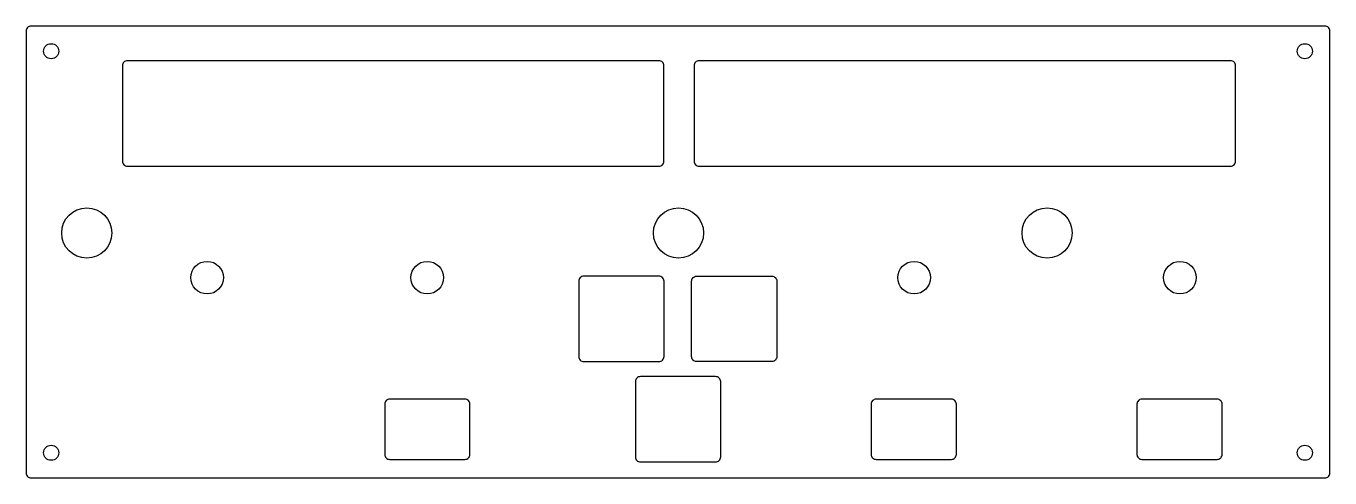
# Model space of a CAD drawing. Header units: millimetres. Extents: x -128 to 132, y -49 to 41.
import ezdxf

# ---------------------------------------------------------------- set-up
doc = ezdxf.new("R2010")
doc.units = ezdxf.units.MM
doc.layers.get('0').update_dxf_attribs({"linetype": 'CONTINUOUS'})

msp = doc.modelspace()

# ---------------------------------------------------------------- linework, layer by layer
for points in [[(130.8, 41.5), (-127.2, 41.5, 0.414214), (-128.2, 40.5), (-128.2, -47.5, 0.414214), (-127.2, -48.5), (130.8, -48.5, 0.414214), (131.8, -47.5), (131.8, 40.5, 0.414214)], [(-2, 34.6), (-108, 34.6, 0.414214), (-109, 33.6), (-109, 14.6, 0.414214), (-108, 13.6), (-2, 13.6, 0.414214), (-1, 14.6), (-1, 33.6, 0.414214)], [(5, 33.6), (5, 14.6, 0.414214), (6, 13.6), (112, 13.6, 0.414214), (113, 14.6), (113, 33.6, 0.414214), (112, 34.6), (6, 34.6, 0.414214)], [(-17.99, -9.32), (-17.99, -24.32, 0.414214), (-16.99, -25.32), (-1.99, -25.32, 0.414214), (-0.99, -24.32), (-0.99, -9.32, 0.414214), (-1.99, -8.32), (-16.99, -8.32, 0.414214)], [(21.51, -24.32, -0.414214), (20.51, -25.32), (5.51, -25.32, -0.414214), (4.51, -24.32), (4.51, -9.32, -0.414214), (5.51, -8.32), (20.51, -8.32, -0.414214), (21.51, -9.32)], [(10.31, -44.32), (10.31, -29.32, 0.414214), (9.31, -28.32), (-5.69, -28.32, 0.414214), (-6.69, -29.32), (-6.69, -44.32, 0.414214), (-5.69, -45.32), (9.31, -45.32, 0.414214)], [(-40.69, -32.82), (-55.69, -32.82, 0.414214), (-56.69, -33.82), (-56.69, -43.82, 0.414214), (-55.69, -44.82), (-40.69, -44.82, 0.414214), (-39.69, -43.82), (-39.69, -33.82, 0.414214)], [(57.31, -43.82), (57.31, -33.82, 0.414214), (56.31, -32.82), (41.31, -32.82, 0.414214), (40.31, -33.82), (40.31, -43.82, 0.414214), (41.31, -44.82), (56.31, -44.82, 0.414214)], [(94.31, -44.82), (109.31, -44.82, 0.414214), (110.31, -43.82), (110.31, -33.82, 0.414214), (109.31, -32.82), (94.31, -32.82, 0.414214), (93.31, -33.82), (93.31, -43.82, 0.414214)]]:
    msp.add_lwpolyline(points, format="xyb", close=True)
for centre, radius in [((-123.2, 36.5), 1.5), ((126.8, 36.5), 1.5), ((-116.1, 0.29), 5), ((1.9, 0.29), 5), ((75.4, 0.29), 5), ((-92.11, -8.61), 3.25), ((-48.21, -8.61), 3.25), ((48.89, -8.61), 3.25), ((101.89, -8.61), 3.25), ((-123.2, -43.5), 1.5), ((126.8, -43.5), 1.5)]:
    msp.add_circle(centre, radius)

doc.saveas('drawing.dxf')
